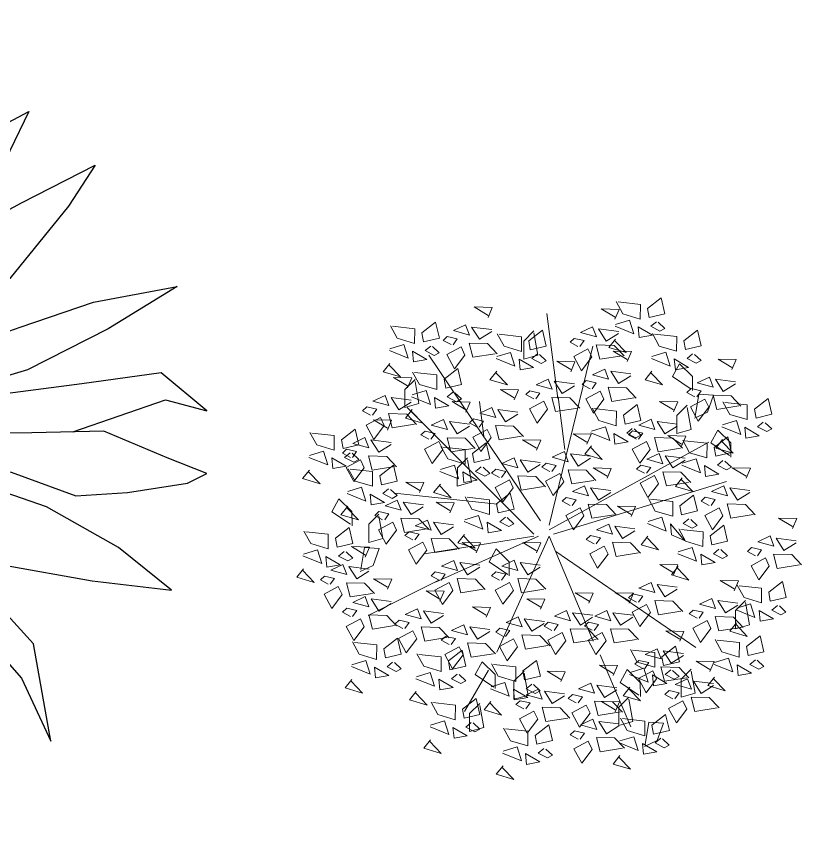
# Model space of a CAD drawing. Header units: millimetres. Extents: x 14520794 to 14796193, y 1415067 to 1454683.
# Drawn here: x 14794577 to 14795157, y 1447751 to 1448351 of the extents above; entities that cross this region are included whole.
import ezdxf

# ---------------------------------------------------------------- set-up
doc = ezdxf.new("R2010")
doc.units = ezdxf.units.MM
doc.header["$LTSCALE"] = 0.01
doc.header["$MEASUREMENT"] = 0
doc.linetypes.add('0', pattern=[0])
doc.layers.get('0').update_dxf_attribs({"color": 6, "lineweight": 0})
for name, color, linetype in [('6', 6, 'Continuous'), ('E.COLHATCH', 9, 'Continuous'), ('ESC', 2, 'Continuous'), ('IFF-PLANTS', 86, 'Continuous')]:
    doc.layers.add(name, color=color, linetype=linetype)
doc.layers.add('DIM', color=6, linetype='Continuous', lineweight=13)
doc.layers.add('TREE', color=3, linetype='Continuous', lineweight=15)

# ---------------------------------------------------------------- blocks, each defined once
blk = doc.blocks.new('flower shrub 3')
at = {"layer": 'TREE', "color": 108, "true_color": 0x003d0f}
for p, q in [((-123.45, 236), (-108.99, 242.75)), ((-130.41, 216.9), (-123.45, 236)), ((-114.02, 215.74), (-130.41, 216.9)), ((-166.05, 183.2), (-150.24, 187.65)), ((-161.64, 158.33), (-166.05, 183.2)), ((-150.24, 187.65), (-150.32, 167.32)), ((-150.32, 167.32), (-161.65, 156.07)), ((-227.04, 106.49), (-211.23, 110.94)), ((-211.23, 110.94), (-211.31, 90.61)), ((-222.63, 81.62), (-227.04, 106.49)), ((-211.31, 90.61), (-222.64, 79.36)), ((-205.99, -97.49), (-206.15, -81.53)), ((-204.54, -83.11), (-183.64, -97.29)), ((-191.47, -111.73), (-205.99, -97.49)), ((-183.64, -97.29), (-191.47, -111.73)), ((-161.53, -112.36), (-145.72, -107.91)), ((-145.72, -107.91), (-145.8, -128.24)), ((-157.12, -137.23), (-161.53, -112.36)), ((-179.93, -131.75), (-165.46, -125)), ((-166.23, -127.12), (-170.5, -152.01)), ((-186.88, -150.86), (-179.93, -131.75)), ((-145.8, -128.24), (-157.13, -139.49)), ((-170.5, -152.01), (-186.88, -150.86)), ((-163.07, -171.95), (-163.23, -155.98)), ((-161.62, -157.57), (-140.72, -171.75)), ((-148.55, -186.18), (-163.07, -171.95)), ((-140.72, -171.75), (-148.55, -186.18)), ((10.15, -195.84), (25.96, -191.38)), ((25.96, -191.38), (25.88, -211.71)), ((14.56, -220.7), (10.15, -195.84)), ((25.88, -211.71), (14.55, -222.96))]:
    blk.add_line(p, q, dxfattribs=at)
at = {"layer": 'TREE', "color": 92, "true_color": 0x00cc00}
for p, q in [((-109.76, 240.63), (-114.02, 215.74)), ((-96.02, 214.78), (-80.21, 219.24)), ((-80.21, 219.24), (-80.29, 198.91)), ((71.14, 221.55), (86.95, 226.01)), ((75.55, 196.68), (71.14, 221.55)), ((86.95, 226.01), (86.87, 205.67)), ((-91.61, 189.92), (-96.02, 214.78)), ((86.87, 205.67), (75.54, 194.43)), ((-80.29, 198.91), (-91.62, 187.66)), ((-104.33, 170.99), (-104.5, 186.95)), ((-102.88, 185.37), (-81.99, 171.19)), ((21.44, 185.45), (37.25, 189.91)), ((25.85, 160.59), (21.44, 185.45)), ((37.25, 189.91), (37.17, 169.58)), ((58.31, 161.96), (58.15, 177.93)), ((59.76, 176.34), (80.66, 162.16)), ((-89.82, 156.75), (-104.33, 170.99)), ((-81.99, 171.19), (-89.82, 156.75)), ((37.17, 169.58), (25.84, 158.33)), ((72.82, 147.73), (58.31, 161.96)), ((80.66, 162.16), (72.82, 147.73)), ((42.5, 35.62), (42.33, 51.58)), ((43.95, 50), (64.85, 35.82)), ((195.06, 39.71), (209.52, 46.47)), ((188.1, 20.61), (195.06, 39.71)), ((208.75, 44.35), (204.49, 19.45)), ((57.01, 21.38), (42.5, 35.62)), ((64.85, 35.82), (57.01, 21.38)), ((204.49, 19.45), (188.1, 20.61)), ((184.09, 9.47), (199.9, 13.93)), ((188.5, -15.39), (184.09, 9.47)), ((199.9, 13.93), (199.81, -6.4)), ((199.81, -6.4), (188.49, -17.65)), ((218.7, -20.78), (218.53, -4.82)), ((220.15, -6.4), (241.04, -20.58)), ((233.21, -35.02), (218.7, -20.78)), ((241.04, -20.58), (233.21, -35.02)), ((84.69, -53.7), (100.5, -49.25)), ((89.1, -78.57), (84.69, -53.7)), ((100.5, -49.25), (100.42, -69.58)), ((100.42, -69.58), (89.1, -80.83)), ((143.42, -141.69), (159.24, -137.24)), ((147.84, -166.56), (143.42, -141.69)), ((159.24, -137.24), (159.15, -157.57))]:
    blk.add_line(p, q, dxfattribs=at)
at = {"layer": 'TREE', "color": 72}
blk.add_line((159.15, -157.57), (147.83, -168.82), dxfattribs=at)
at = {"layer": 'TREE', "color": 92, "true_color": 0x00cc00}
for points in [[(49.51, 264.41), (57.05, 273.94), (37.55, 279.71), (50.15, 266.57)], [(-81.5, 253.13), (-73.97, 262.66), (-93.47, 268.43), (-80.86, 255.29)], [(-50.38, 246.16), (-38.67, 261.64), (-30.06, 245.61), (-46.11, 237.01), (-50.38, 246.16)], [(3.73, 245.02), (9.98, 250.22), (-0.21, 255.59), (-5.82, 252.55), (1.56, 245.66)], [(24.26, 250.7), (23.13, 262.8), (8.21, 260.16), (24.26, 250.7)], [(49.36, 247.98), (33.81, 243.17), (28.98, 258.72), (50, 250.14)], [(-81.65, 236.7), (-97.21, 231.89), (-102.03, 247.44), (-81.01, 238.86)], [(-84.31, 244.82), (-59.35, 248.66), (-55.26, 232.75), (-75.59, 233.29), (-86.57, 244.88)], [(130.84, 235.08), (138.37, 244.61), (118.87, 250.38), (131.48, 237.24)], [(13.52, 230.35), (-1.79, 218.41), (-5.97, 236.12), (11.75, 240.29), (13.52, 230.35)], [(46.65, 222.9), (21.55, 225.63), (21.7, 242.05), (41.19, 236.28), (48.82, 222.26)], [(-84.36, 211.62), (-109.47, 214.34), (-109.32, 230.77), (-89.83, 225), (-82.2, 210.98)], [(-80.47, 219.88), (-66.68, 228.54), (-58.01, 214.76), (-80.53, 217.63)], [(-37.14, 234.51), (-41.84, 227.87), (-30.61, 225.31), (-25.97, 229.7), (-34.88, 234.45)], [(105.58, 221.37), (104.45, 233.47), (89.53, 230.83), (105.58, 221.37)], [(130.69, 218.65), (115.13, 213.84), (110.31, 229.39), (131.33, 220.81)], [(-59.39, 140.01), (-93.72, 220.83)], [(-55.51, 223.72), (-51.3, 212.33), (-37.56, 218.73), (-55.51, 223.72)], [(-48.12, 205.55), (-36.41, 221.03), (-27.8, 205), (-43.85, 196.4), (-48.12, 205.55)], [(10.61, 212.31), (22.33, 227.8), (30.93, 211.77), (14.88, 203.17), (10.61, 212.31)], [(85.05, 215.69), (91.3, 220.89), (81.11, 226.26), (75.5, 223.22), (82.88, 216.33)], [(-23.32, 210.97), (1.64, 214.81), (5.73, 198.9), (-14.6, 199.45), (-25.58, 211.03)], [(94.84, 201.02), (79.53, 189.08), (75.35, 206.79), (93.07, 210.96), (94.84, 201.02)], [(127.98, 193.57), (102.87, 196.3), (103.02, 212.72), (122.51, 206.95), (130.14, 192.93)], [(-82.06, 204.2), (-57.09, 208.04), (-53, 192.14), (-73.33, 192.68), (-84.31, 204.27)], [(-76.38, 203.98), (-81.2, 192.82), (-60.88, 192.27), (-76.44, 201.72)], [(23.85, 200.67), (19.16, 194.03), (30.38, 191.47), (35.02, 195.86), (26.11, 200.61)], [(63.07, 192.21), (70.6, 201.74), (51.11, 207.51), (63.71, 194.37)], [(65.66, 157.16), (92.63, 203.69)], [(-92.8, 176.42), (-85.27, 185.95), (-104.76, 191.72), (-92.16, 178.58)], [(-34.88, 193.9), (-39.58, 187.26), (-28.35, 184.7), (-23.71, 189.09), (-32.62, 193.84)], [(-19.48, 186.04), (-5.68, 194.7), (2.98, 180.92), (-19.54, 183.79)], [(146.65, 180.93), (154.18, 190.46), (134.69, 196.23), (147.29, 183.09)], [(-78.21, 179.27), (-64.42, 187.93), (-55.75, 174.15), (-78.27, 177.02)], [(-53.25, 183.11), (-49.04, 171.72), (-35.3, 178.12), (-53.25, 183.11)], [(5.48, 189.88), (9.7, 178.48), (23.43, 184.88), (5.48, 189.88)], [(17.28, 172.82), (23.53, 178.03), (13.34, 183.4), (7.73, 180.35), (15.12, 173.46)], [(37.81, 178.51), (36.68, 190.61), (21.76, 187.96), (37.81, 178.51)], [(62.92, 175.78), (47.36, 170.98), (42.54, 186.52), (63.56, 177.95)], [(218.93, 167.39), (226.47, 176.93), (206.97, 182.7), (219.58, 169.56)], [(121.39, 167.23), (120.26, 179.33), (105.34, 176.68), (121.39, 167.23)], [(146.5, 164.5), (130.94, 159.7), (126.12, 175.24), (147.14, 166.67)], [(-92.95, 159.99), (-108.51, 155.18), (-113.33, 170.73), (-92.31, 162.15)], [(-15.39, 170.13), (-20.21, 158.98), (0.12, 158.43), (-15.45, 167.88)], [(27.08, 158.16), (11.76, 146.22), (7.58, 163.93), (25.31, 168.09), (27.08, 158.16)], [(60.21, 150.7), (35.1, 153.43), (35.25, 169.85), (54.74, 164.09), (62.37, 150.06)], [(100.86, 161.54), (107.11, 166.75), (96.92, 172.11), (91.31, 169.07), (98.7, 162.18)], [(193.68, 153.69), (192.55, 165.79), (177.63, 163.15), (193.68, 153.69)], [(-109.42, 155.55), (-114.12, 148.9), (-102.89, 146.34), (-98.26, 150.73), (-107.17, 155.49)], [(-74.12, 163.36), (-78.94, 152.21), (-58.62, 151.66), (-74.18, 161.11)], [(110.66, 146.88), (95.35, 134.94), (91.16, 152.64), (108.89, 156.81), (110.66, 146.88)], [(94.19, 140.12), (105.91, 155.6), (114.51, 139.57), (98.46, 130.97), (94.19, 140.12)], [(143.79, 139.42), (118.68, 142.15), (118.83, 158.57), (138.33, 152.8), (145.96, 138.78)], [(173.15, 148), (179.4, 153.21), (169.21, 158.58), (163.6, 155.53), (170.98, 148.64)], [(218.79, 150.97), (203.23, 146.16), (198.41, 161.7), (219.43, 153.13)], [(-95.66, 134.91), (-120.77, 137.64), (-120.62, 154.06), (-101.12, 148.29), (-93.49, 134.27)], [(33.2, 131.09), (44.92, 146.57), (53.52, 130.54), (37.47, 121.95), (33.2, 131.09)], [(-66.19, 124.32), (-54.48, 139.81), (-45.87, 123.78), (-61.92, 115.18), (-66.19, 124.32)], [(-21.02, 124.32), (-9.3, 139.81), (-0.69, 123.78), (-16.74, 115.18), (-21.02, 124.32)], [(-2.54, 7.13), (56.31, 136.92)], [(60.26, 138.78), (85.22, 142.62), (89.31, 126.71), (68.99, 127.26), (58, 138.84)], [(146.15, 122.07), (157.86, 137.55), (166.47, 121.52), (150.42, 112.92), (146.15, 122.07)], [(182.94, 133.34), (167.63, 121.4), (163.45, 139.11), (181.17, 143.27), (182.94, 133.34)], [(216.08, 125.89), (190.97, 128.61), (191.12, 145.04), (210.61, 139.27), (218.24, 125.25)], [(-0.73, 129.75), (24.23, 133.59), (28.32, 117.68), (7.99, 118.23), (-2.99, 129.81)], [(107.43, 128.47), (102.74, 121.83), (113.97, 119.27), (118.6, 123.66), (109.69, 128.41)], [(-100.13, 122.98), (-75.17, 126.82), (-71.08, 110.91), (-91.4, 111.46), (-102.39, 123.04)], [(-54.95, 122.98), (-29.99, 126.82), (-25.9, 110.91), (-46.22, 111.46), (-57.21, 123.04)], [(-2.54, 7.13), (-51.58, 124.68)], [(46.44, 119.45), (41.74, 112.81), (52.97, 110.25), (57.61, 114.63), (48.7, 119.39)], [(64.1, 113.85), (77.9, 122.5), (86.56, 108.73), (64.04, 111.59)], [(112.21, 120.73), (137.17, 124.57), (141.26, 108.66), (120.94, 109.21), (109.96, 120.79)], [(204.88, 108.53), (216.6, 124.01), (225.2, 107.98), (209.15, 99.39), (204.88, 108.53)], [(-52.95, 112.68), (-57.65, 106.04), (-46.42, 103.48), (-41.78, 107.87), (-50.69, 112.62)], [(-7.77, 112.68), (-12.47, 106.04), (-1.24, 103.48), (3.4, 107.87), (-5.51, 112.62)], [(3.11, 104.82), (16.91, 113.48), (25.57, 99.7), (3.05, 102.57)], [(89.07, 117.69), (93.28, 106.29), (107.01, 112.69), (89.07, 117.69)], [(159.39, 110.43), (154.69, 103.78), (165.92, 101.22), (170.56, 105.61), (161.65, 110.36)], [(170.95, 107.19), (195.91, 111.03), (200, 95.12), (179.67, 95.67), (168.69, 107.25)], [(-115.89, 92.74), (-104.17, 108.22), (-95.57, 92.19), (-111.62, 83.59), (-115.89, 92.74)], [(-96.28, 98.05), (-82.49, 106.71), (-73.82, 92.93), (-96.34, 95.8)], [(-71.32, 101.89), (-67.11, 90.49), (-53.38, 96.89), (-71.32, 101.89)], [(-51.1, 98.05), (-37.31, 106.71), (-28.64, 92.93), (-51.16, 95.8)], [(-26.14, 101.89), (-21.93, 90.49), (-8.2, 96.89), (-26.14, 101.89)], [(28.07, 108.66), (32.29, 97.26), (46.02, 103.66), (28.07, 108.66)], [(116.06, 95.8), (129.85, 104.45), (138.52, 90.68), (116, 93.54)], [(68.19, 97.94), (63.37, 86.78), (83.7, 86.23), (68.13, 95.68)], [(122.05, 56.75), (200.52, 95.93)], [(141.02, 99.64), (145.23, 88.24), (158.96, 94.64), (141.02, 99.64)], [(218.12, 96.89), (213.42, 90.24), (224.65, 87.68), (229.29, 92.07), (220.38, 96.83)], [(-92.19, 82.14), (-97.01, 70.99), (-76.69, 70.44), (-92.25, 79.89)], [(-47.01, 82.14), (-51.83, 70.99), (-31.51, 70.44), (-47.07, 79.89)], [(7.2, 88.91), (2.38, 77.76), (22.71, 77.21), (7.14, 86.66)], [(37.72, 67.92), (49.43, 83.4), (58.04, 67.37), (41.99, 58.78), (37.72, 67.92)], [(105.49, 67.92), (117.2, 83.4), (125.81, 67.37), (109.76, 58.78), (105.49, 67.92)], [(174.79, 82.26), (188.58, 90.91), (197.25, 77.14), (174.73, 80)], [(199.75, 86.1), (203.97, 74.7), (217.7, 81.1), (199.75, 86.1)], [(229.73, 72.43), (241.44, 87.91), (250.05, 71.88), (234, 63.29), (229.73, 72.43)], [(-102.65, 81.1), (-107.35, 74.45), (-96.12, 71.89), (-91.48, 76.28), (-100.39, 81.03)], [(120.15, 79.89), (115.33, 68.73), (135.65, 68.18), (120.09, 77.63)], [(195.79, 71.09), (220.76, 74.93), (224.85, 59.02), (204.52, 59.57), (193.54, 71.15)], [(-121.02, 70.31), (-116.8, 58.91), (-103.07, 65.31), (-121.02, 70.31)], [(3.78, 66.58), (28.75, 70.42), (32.84, 54.51), (12.51, 55.06), (1.53, 66.64)], [(71.55, 66.58), (96.51, 70.42), (100.6, 54.51), (80.28, 55.06), (69.29, 66.64)], [(178.88, 66.35), (174.06, 55.2), (194.39, 54.65), (178.82, 64.09)], [(9.72, 7.13), (124.97, 58.56)], [(50.96, 56.28), (46.26, 49.63), (57.49, 47.07), (62.13, 51.46), (53.22, 56.22)], [(118.73, 56.28), (114.03, 49.63), (125.26, 47.07), (129.9, 51.46), (120.99, 56.22)], [(199.64, 46.16), (213.43, 54.82), (222.1, 41.04), (199.58, 43.91)], [(242.97, 60.79), (238.27, 54.15), (249.5, 51.59), (254.14, 55.97), (245.23, 60.73)], [(273.15, 43.3), (280.68, 52.84), (261.19, 58.61), (273.79, 45.47)], [(7.63, 41.65), (21.42, 50.3), (30.09, 36.53), (7.57, 39.39)], [(75.4, 41.65), (89.19, 50.3), (97.86, 36.53), (75.34, 39.39)], [(224.6, 50), (228.81, 38.6), (242.55, 45), (224.6, 50)], [(-68.45, 27.31), (-56.74, 42.79), (-48.13, 26.76), (-64.18, 18.17), (-68.45, 27.31)], [(32.59, 45.49), (36.8, 34.09), (50.54, 40.49), (32.59, 45.49)], [(100.36, 45.49), (104.57, 34.09), (118.3, 40.49), (100.36, 45.49)], [(134.85, 22.8), (146.57, 38.28), (155.17, 22.25), (139.12, 13.65), (134.85, 22.8)], [(247.89, 29.6), (246.76, 41.7), (231.84, 39.06), (247.89, 29.6)], [(273, 26.88), (257.44, 22.07), (252.62, 37.61), (273.64, 29.04)], [(-102.39, 25.97), (-77.43, 29.81), (-73.34, 13.9), (-93.66, 14.45), (-104.64, 26.03)], [(203.73, 30.25), (198.91, 19.1), (219.23, 18.55), (203.67, 28)], [(227.36, 23.91), (233.62, 29.12), (223.43, 34.49), (217.81, 31.44), (225.2, 24.55)], [(11.72, 25.74), (6.9, 14.58), (27.22, 14.04), (11.66, 23.48)], [(14.63, 7.13), (137.23, 26.72)], [(79.49, 25.74), (74.67, 14.58), (94.99, 14.04), (79.43, 23.48)], [(92.43, 4.95), (99.97, 14.48), (80.47, 20.25), (93.07, 7.11)], [(100.92, 21.46), (125.88, 25.3), (129.97, 9.39), (109.65, 9.94), (98.66, 21.52)], [(237.16, 9.25), (221.85, -2.69), (217.66, 15.02), (235.39, 19.19), (237.16, 9.25)], [(270.29, 1.8), (245.18, 4.52), (245.33, 20.95), (264.83, 15.18), (272.46, 1.16)], [(-98.54, 1.04), (-84.75, 9.69), (-76.08, -4.08), (-98.6, -1.22)], [(-55.21, 15.67), (-59.91, 9.02), (-48.68, 6.46), (-44.04, 10.85), (-52.95, 15.61)], [(148.1, 11.15), (143.4, 4.51), (154.63, 1.95), (159.26, 6.34), (150.35, 11.09)], [(168.74, 0.24), (180.45, 15.72), (189.06, -0.31), (173.01, -8.91), (168.74, 0.24)], [(-73.58, 4.88), (-69.37, -6.52), (-55.64, -0.12), (-73.58, 4.88)], [(14.63, 4.68), (156.84, -137.36)], [(67.18, -8.75), (66.05, 3.35), (51.13, 0.7), (67.18, -8.75)], [(104.77, -3.47), (118.56, 5.18), (127.22, -8.59), (104.7, -5.73)], [(129.73, 0.37), (133.94, -11.03), (147.67, -4.63), (129.73, 0.37)], [(134.8, -1.11), (159.76, 2.73), (163.85, -13.17), (143.53, -12.63), (132.54, -1.04)], [(-41.35, -15.56), (-29.63, -0.08), (-21.02, -16.11), (-37.07, -24.7), (-41.35, -15.56)], [(46.65, -14.44), (52.9, -9.23), (42.71, -3.87), (37.1, -6.91), (44.48, -13.8)], [(92.28, -11.48), (76.73, -16.28), (71.9, -0.74), (92.92, -9.31)], [(-94.45, -14.87), (-99.27, -26.03), (-78.95, -26.58), (-94.51, -17.13)], [(-75.28, -16.9), (-50.32, -13.06), (-46.23, -28.97), (-66.55, -28.42), (-77.54, -16.84)], [(89.57, -36.56), (64.47, -33.83), (64.62, -17.41), (84.11, -23.18), (91.74, -37.2)], [(138.65, -26.04), (152.44, -17.38), (161.11, -31.16), (138.59, -28.29)], [(181.98, -11.41), (177.28, -18.05), (188.51, -20.61), (193.15, -16.22), (184.24, -11.47)], [(223.45, -26.64), (230.99, -17.1), (211.49, -11.33), (224.09, -24.47)], [(-28.1, -27.2), (-32.8, -33.84), (-21.57, -36.4), (-16.93, -32.02), (-25.84, -27.26)], [(56.44, -29.1), (41.13, -41.04), (36.95, -23.34), (54.67, -19.17), (56.44, -29.1)], [(108.86, -19.38), (104.03, -30.54), (124.36, -31.09), (108.79, -21.64)], [(163.61, -22.2), (167.82, -33.59), (181.55, -27.19), (163.61, -22.2)], [(-71.43, -41.83), (-57.64, -33.17), (-48.97, -46.95), (-71.49, -44.08)], [(37.72, -47.14), (49.43, -31.66), (58.04, -47.69), (41.99, -56.29), (37.72, -47.14)], [(55.85, -28.96), (171.09, -41.21)], [(119.54, -51.46), (127.07, -41.92), (107.58, -36.15), (120.18, -49.29)], [(177.67, -46.03), (183.92, -40.82), (173.73, -35.45), (168.12, -38.5), (175.5, -45.39)], [(198.2, -40.34), (197.06, -28.24), (182.15, -30.88), (198.2, -40.34)], [(223.3, -43.06), (207.75, -47.87), (202.92, -32.33), (223.94, -40.9)], [(-46.47, -37.99), (-42.26, -49.39), (-28.53, -42.99), (-46.47, -37.99)], [(-18.76, -53.91), (-7.04, -38.43), (1.57, -54.46), (-14.48, -63.06), (-18.76, -53.91)], [(3.78, -48.48), (28.75, -44.64), (32.84, -60.55), (12.51, -60.01), (1.53, -48.42)], [(142.74, -41.95), (137.92, -53.1), (158.24, -53.65), (142.68, -44.2)], [(-52.69, -55.25), (-27.73, -51.41), (-23.64, -67.32), (-43.96, -66.77), (-54.95, -55.19)], [(94.28, -65.16), (93.15, -53.06), (78.24, -55.7), (94.28, -65.16)], [(187.46, -60.69), (172.15, -72.63), (167.97, -54.92), (185.69, -50.76), (187.46, -60.69)], [(220.59, -68.14), (195.49, -65.42), (195.64, -48.99), (215.13, -54.76), (222.76, -68.78)], [(204.88, -69.71), (216.6, -54.22), (225.2, -70.25), (209.15, -78.85), (204.88, -69.71)], [(266.37, -67.25), (273.91, -57.71), (254.41, -51.94), (267.01, -65.08)], [(-111.68, -63.3), (-116.38, -69.94), (-105.15, -72.5), (-100.51, -68.11), (-109.42, -63.36)], [(-67.34, -57.74), (-72.16, -68.89), (-51.84, -69.44), (-67.4, -59.99)], [(50.96, -58.79), (46.26, -65.43), (57.49, -67.99), (62.13, -63.6), (53.22, -58.85)], [(73.75, -70.85), (80.01, -65.64), (69.82, -60.27), (64.2, -63.31), (71.59, -70.2)], [(119.39, -67.88), (103.83, -72.69), (99.01, -57.14), (120.03, -65.72)], [(-48.84, -80.18), (-35.05, -71.53), (-26.38, -85.3), (-48.9, -82.44)], [(-5.51, -65.55), (-10.21, -72.2), (1.02, -74.76), (5.66, -70.37), (-3.25, -65.62)], [(7.63, -73.42), (21.42, -64.76), (30.09, -78.54), (7.57, -75.67)], [(32.59, -69.58), (36.8, -80.97), (50.54, -74.57), (32.59, -69.58)], [(170.95, -71.05), (195.91, -67.21), (200, -83.12), (179.67, -82.57), (168.69, -70.99)], [(241.12, -80.95), (239.98, -68.85), (225.07, -71.49), (241.12, -80.95)], [(266.22, -83.67), (250.67, -88.48), (245.84, -72.94), (266.86, -81.51)], [(-115.89, -90.01), (-104.17, -74.53), (-95.57, -90.56), (-111.62, -99.15), (-115.89, -90.01)], [(-49.88, -94.32), (-42.35, -84.79), (-61.84, -79.02), (-49.24, -92.16)], [(-23.88, -76.34), (-19.67, -87.74), (-5.94, -81.34), (-23.88, -76.34)], [(83.55, -85.51), (68.24, -97.45), (64.06, -79.74), (81.78, -75.57), (83.55, -85.51)], [(116.68, -92.96), (91.57, -90.24), (91.72, -73.81), (111.22, -79.58), (118.85, -93.6)], [(116.78, -90.01), (128.5, -74.53), (137.1, -90.56), (121.05, -99.15), (116.78, -90.01)], [(220.59, -86.64), (226.84, -81.43), (216.65, -76.06), (211.04, -79.11), (218.42, -86)], [(218.12, -81.35), (213.42, -87.99), (224.65, -90.55), (229.29, -86.16), (220.38, -81.41)], [(-12.8, -148.96), (-20.16, -90.19)], [(11.72, -89.32), (6.9, -100.48), (27.22, -101.03), (11.66, -91.58)], [(62.57, -103.55), (74.28, -88.07), (82.89, -104.1), (66.84, -112.69), (62.57, -103.55)], [(82.85, -91.35), (107.81, -87.51), (111.9, -103.42), (91.58, -102.87), (80.59, -91.29)], [(174.79, -95.98), (188.58, -87.32), (197.25, -101.1), (174.73, -98.23)], [(263.51, -108.75), (238.41, -106.03), (238.56, -89.6), (258.05, -95.37), (265.68, -109.39)], [(-75.14, -108.02), (-76.27, -95.92), (-91.18, -98.57), (-75.14, -108.02)], [(-50.03, -110.75), (-65.59, -115.56), (-70.41, -100.01), (-49.39, -108.58)], [(-44.75, -96.09), (-49.57, -107.25), (-29.25, -107.8), (-44.81, -98.35)], [(199.75, -92.14), (203.97, -103.54), (217.7, -97.14), (199.75, -92.14)], [(230.38, -101.3), (215.07, -113.24), (210.89, -95.53), (228.61, -91.37), (230.38, -101.3)], [(-102.65, -101.65), (-107.35, -108.3), (-96.12, -110.86), (-91.48, -106.47), (-100.39, -101.71)], [(-95.67, -113.71), (-89.41, -108.5), (-99.6, -103.14), (-105.22, -106.18), (-97.83, -113.07)], [(28.63, -104.89), (53.59, -101.05), (57.68, -116.96), (37.36, -116.41), (26.37, -104.83)], [(70.56, -104.88), (75.47, -144.06)], [(86.69, -116.28), (100.49, -107.63), (109.15, -121.4), (86.63, -118.54)], [(130.02, -101.65), (125.33, -108.3), (136.56, -110.86), (141.19, -106.47), (132.28, -101.71)], [(182.29, -117.08), (194.01, -101.6), (202.61, -117.63), (186.56, -126.23), (182.29, -117.08)], [(-121.02, -112.44), (-116.8, -123.84), (-103.07, -117.44), (-121.02, -112.44)], [(-85.87, -128.38), (-101.18, -140.31), (-105.37, -122.61), (-87.64, -118.44), (-85.87, -128.38)], [(-52.74, -135.83), (-77.85, -133.1), (-77.7, -116.68), (-58.2, -122.45), (-50.57, -136.47)], [(75.81, -115.19), (71.11, -121.83), (82.34, -124.39), (86.98, -120.01), (78.07, -115.25)], [(111.65, -112.44), (115.87, -123.84), (129.6, -117.44), (111.65, -112.44)], [(148.36, -118.43), (173.32, -114.59), (177.41, -130.49), (157.08, -129.95), (146.1, -118.36)], [(178.88, -111.89), (174.06, -123.04), (194.39, -123.59), (178.82, -114.14)], [(-0.69, -135.13), (11.03, -119.65), (19.64, -135.68), (3.59, -144.28), (-0.69, -135.13)], [(32.48, -129.82), (46.27, -121.16), (54.94, -134.94), (32.42, -132.07)], [(57.44, -125.98), (61.65, -137.38), (75.38, -130.98), (57.44, -125.98)], [(151.17, -134.93), (158.7, -125.4), (139.2, -119.63), (151.81, -132.77)], [(-63.94, -146.41), (-52.22, -130.93), (-43.61, -146.96), (-59.66, -155.56), (-63.94, -146.41)], [(-34.62, -136.47), (-9.66, -132.63), (-5.57, -148.54), (-25.89, -148), (-36.88, -136.41)], [(90.78, -132.19), (85.96, -143.35), (106.29, -143.9), (90.72, -134.45)], [(125.91, -148.63), (124.78, -136.54), (109.86, -139.18), (125.91, -148.63)], [(152.2, -143.36), (166, -134.7), (174.66, -148.48), (152.14, -145.61)], [(195.53, -128.73), (190.83, -135.37), (202.06, -137.93), (206.7, -133.54), (197.79, -128.79)], [(-97.87, -147.76), (-72.91, -143.92), (-68.82, -159.82), (-89.14, -159.28), (-100.13, -147.69)], [(36.57, -145.73), (31.75, -156.88), (52.07, -157.43), (36.51, -147.98)], [(105.38, -154.32), (111.63, -149.12), (101.44, -143.75), (95.83, -146.79), (103.21, -153.68)], [(151.02, -151.36), (135.46, -156.17), (130.64, -140.62), (151.66, -149.2)], [(177.16, -139.52), (181.38, -150.91), (195.11, -144.51), (177.16, -139.52)]]:
    blk.add_lwpolyline(points, dxfattribs=at)
at = {"layer": 'TREE', "color": 108, "true_color": 0x003d0f}
for points in [[(-106.76, 239.42), (-107.89, 251.52), (-122.81, 248.88), (-106.76, 239.42)], [(-127.29, 233.74), (-121.04, 238.94), (-131.23, 244.31), (-136.84, 241.27), (-129.46, 234.38)], [(-117.5, 219.07), (-132.81, 207.13), (-136.99, 224.84), (-119.27, 229.01), (-117.5, 219.07)], [(-156.55, 201.03), (-144.84, 216.52), (-136.23, 200.48), (-152.28, 191.89), (-156.55, 201.03)], [(-190.49, 199.69), (-165.52, 203.53), (-161.43, 187.62), (-181.76, 188.17), (-192.74, 199.75)], [(-186.64, 174.76), (-172.85, 183.42), (-164.18, 169.64), (-186.7, 172.51)], [(-143.31, 189.39), (-148.01, 182.75), (-136.78, 180.19), (-132.14, 184.58), (-141.05, 189.33)], [(-122.67, 167.19), (-110.95, 182.67), (-102.35, 166.64), (-118.4, 158.05), (-122.67, 167.19)], [(-187.68, 165.14), (-180.14, 174.67), (-199.64, 180.44), (-187.04, 167.3)], [(-161.68, 178.6), (-157.47, 167.2), (-143.73, 173.6), (-161.68, 178.6)], [(-118.06, 162.71), (-119.19, 174.81), (-134.1, 172.17), (-118.06, 162.71)], [(-156.6, 165.85), (-131.64, 169.69), (-127.55, 153.78), (-147.87, 154.33), (-158.86, 165.91)], [(-138.59, 157.03), (-132.33, 162.23), (-142.52, 167.6), (-148.14, 164.56), (-140.75, 157.67)], [(-233.46, 145.75), (-227.21, 150.95), (-237.4, 156.32), (-243.01, 153.28), (-235.63, 146.39)], [(-212.93, 151.43), (-214.06, 163.53), (-228.98, 160.89), (-212.93, 151.43)], [(-187.82, 148.71), (-203.38, 143.9), (-208.21, 159.45), (-187.18, 150.87)], [(-182.55, 158.85), (-187.37, 147.7), (-167.05, 147.15), (-182.61, 156.6)], [(-152.75, 140.92), (-138.96, 149.57), (-130.29, 135.8), (-152.82, 138.66)], [(-128.79, 142.36), (-144.1, 130.42), (-148.29, 148.13), (-130.56, 152.3), (-128.79, 142.36)], [(-223.67, 131.08), (-238.98, 119.14), (-243.16, 136.85), (-225.44, 141.02), (-223.67, 131.08)], [(-190.53, 123.63), (-215.64, 126.35), (-215.49, 142.78), (-196, 137.01), (-188.37, 122.99)], [(-127.79, 144.76), (-123.58, 133.36), (-109.85, 139.76), (-127.79, 144.76)], [(-9.89, 24.27), (-166.82, 132.02)], [(-212.52, 104.22), (-204.99, 113.75), (-224.49, 119.52), (-211.88, 106.38)], [(-183.66, 110.79), (-171.94, 126.27), (-163.34, 110.24), (-179.39, 101.64), (-183.66, 110.79)], [(-148.66, 125.01), (-153.48, 113.86), (-133.16, 113.31), (-148.73, 122.75)], [(-217.59, 109.45), (-192.63, 113.29), (-188.54, 97.38), (-208.86, 97.93), (-219.85, 109.51)], [(-237.78, 90.52), (-238.91, 102.62), (-253.83, 99.97), (-237.78, 90.52)], [(-258.31, 84.83), (-252.06, 90.04), (-262.25, 95.41), (-267.86, 92.36), (-260.48, 85.47)], [(-212.67, 87.79), (-228.23, 82.99), (-233.05, 98.53), (-212.03, 89.96)], [(-213.75, 84.52), (-199.95, 93.17), (-191.29, 79.4), (-213.81, 82.26)], [(-170.42, 99.14), (-175.11, 92.5), (-163.88, 89.94), (-159.25, 94.33), (-168.16, 99.08)], [(-149.82, 91.4), (-124.86, 95.24), (-120.77, 79.33), (-141.1, 79.88), (-152.08, 91.46)], [(-188.78, 88.36), (-184.57, 76.96), (-170.84, 83.36), (-188.78, 88.36)], [(-248.51, 70.17), (-263.83, 58.23), (-268.01, 75.94), (-250.29, 80.1), (-248.51, 70.17)], [(-215.38, 62.71), (-240.49, 65.44), (-240.34, 81.86), (-220.85, 76.1), (-213.22, 62.07)], [(-145.98, 66.47), (-132.19, 75.12), (-123.52, 61.35), (-146.04, 64.21)], [(-209.66, 68.61), (-214.48, 57.45), (-194.15, 56.9), (-209.72, 66.35)], [(-249.17, 40.85), (-237.45, 56.33), (-228.85, 40.3), (-244.9, 31.7), (-249.17, 40.85)], [(-147.01, 41.05), (-139.48, 50.58), (-158.98, 56.35), (-146.37, 43.21)], [(-141.89, 50.56), (-146.71, 39.4), (-126.38, 38.85), (-141.95, 48.3)], [(-283.1, 39.51), (-258.14, 43.35), (-254.05, 27.44), (-274.37, 27.98), (-285.36, 39.57)], [(-172.27, 27.35), (-173.4, 39.44), (-188.32, 36.8), (-172.27, 27.35)], [(-235.92, 29.2), (-240.62, 22.56), (-229.39, 20), (-224.76, 24.39), (-233.67, 29.14)], [(-192.8, 21.66), (-186.55, 26.86), (-196.74, 32.23), (-202.35, 29.19), (-194.97, 22.3)], [(-147.16, 24.62), (-162.72, 19.81), (-167.54, 35.36), (-146.52, 26.78)], [(-279.26, 14.57), (-265.46, 23.23), (-256.8, 9.45), (-279.32, 12.32)], [(-254.29, 18.41), (-250.08, 7.02), (-236.35, 13.42), (-254.29, 18.41)], [(-149.87, -0.46), (-174.98, 2.27), (-174.83, 18.69), (-155.34, 12.92), (-147.71, -1.1)], [(-113.13, 7.2), (-105.6, 16.74), (-125.09, 22.51), (-112.49, 9.37)], [(-183.01, 6.99), (-198.32, -4.95), (-202.5, 12.76), (-184.78, 16.93), (-183.01, 6.99)], [(-138.39, -6.5), (-139.52, 5.6), (-154.26, 11.88), (-138.39, -6.5)], [(-7.44, 4.68), (-201.15, -54.09)], [(-113.28, -9.22), (-128.84, -14.03), (-133.66, 1.52), (-112.64, -7.06)], [(-275.17, -1.33), (-279.99, -12.49), (-259.66, -13.04), (-275.23, -3.59)], [(-197.21, -15.56), (-185.5, -0.08), (-176.89, -16.11), (-192.94, -24.7), (-197.21, -15.56)], [(-2.54, -0.22), (-181.53, -98.18)], [(-158.92, -12.19), (-152.66, -6.98), (-162.85, -1.61), (-168.47, -4.65), (-161.08, -11.54)], [(-2.54, -5.12), (-51.58, -205.93)], [(-231.15, -16.9), (-206.18, -13.06), (-202.09, -28.97), (-222.42, -28.42), (-233.4, -16.84)], [(-149.12, -26.85), (-164.43, -38.79), (-168.62, -21.08), (-150.89, -16.91), (-149.12, -26.85)], [(-115.99, -34.3), (-141.1, -31.58), (-140.95, -15.15), (-121.45, -20.92), (-113.82, -34.94)], [(7.27, -10.01), (132.32, -196.13)], [(-183.97, -27.2), (-188.67, -33.84), (-177.44, -36.4), (-172.8, -32.02), (-181.71, -27.26)], [(-227.3, -41.83), (-213.51, -33.17), (-204.84, -46.95), (-227.36, -44.08)], [(-124.93, -51.66), (-113.21, -36.17), (-104.6, -52.2), (-120.65, -60.8), (-124.93, -51.66)], [(-202.34, -37.99), (-198.13, -49.39), (-184.4, -42.99), (-202.34, -37.99)], [(-151.53, -58.22), (-144, -48.69), (-163.49, -42.92), (-150.89, -56.06)], [(-158.86, -53), (-133.9, -49.16), (-129.81, -65.07), (-150.13, -64.52), (-161.12, -52.94)], [(-223.21, -57.74), (-228.03, -68.89), (-207.71, -69.44), (-223.27, -59.99)], [(-176.79, -71.93), (-177.92, -59.83), (-192.84, -62.47), (-176.79, -71.93)], [(-197.32, -77.61), (-191.07, -72.41), (-201.26, -67.04), (-206.87, -70.08), (-199.48, -76.97)], [(-151.68, -74.65), (-167.24, -79.46), (-172.06, -63.91), (-151.04, -72.49)], [(-155.01, -77.93), (-141.22, -69.27), (-132.55, -83.05), (-155.07, -80.18)], [(-154.39, -99.73), (-179.5, -97), (-179.35, -80.58), (-159.85, -86.35), (-152.23, -100.37)], [(-130.05, -74.09), (-125.84, -85.49), (-112.11, -79.09), (-130.05, -74.09)], [(-196.71, -101.09), (-189.18, -91.56), (-208.67, -85.79), (-196.07, -98.93)], [(-187.52, -92.28), (-202.84, -104.22), (-207.02, -86.51), (-189.29, -82.34), (-187.52, -92.28)], [(-149.82, -91.35), (-124.86, -87.51), (-120.77, -103.42), (-141.1, -102.87), (-152.08, -91.29)], [(-150.92, -93.84), (-155.74, -104.99), (-135.42, -105.54), (-150.98, -96.09)], [(-221.97, -114.79), (-223.1, -102.69), (-238.02, -105.34), (-221.97, -114.79)], [(-196.86, -117.52), (-212.42, -122.32), (-217.24, -106.78), (-196.22, -115.35)], [(-145.98, -116.28), (-132.19, -107.63), (-123.52, -121.4), (-146.04, -118.54)], [(-242.5, -120.48), (-236.24, -115.27), (-246.44, -109.9), (-252.05, -112.95), (-244.66, -119.84)], [(-232.7, -135.14), (-248.01, -147.08), (-252.2, -129.38), (-234.47, -125.21), (-232.7, -135.14)], [(-199.57, -142.6), (-224.68, -139.87), (-224.53, -123.45), (-205.03, -129.21), (-197.4, -143.24)], [(-181.4, -137.39), (-169.68, -121.91), (-161.08, -137.94), (-177.13, -146.53), (-181.4, -137.39)], [(-215.33, -138.73), (-190.37, -134.89), (-186.28, -150.8), (-206.61, -150.25), (-217.59, -138.67)], [(-141.89, -132.19), (-146.71, -143.35), (-126.38, -143.9), (-141.95, -134.45)], [(-211.49, -163.66), (-197.69, -155.01), (-189.03, -168.78), (-211.55, -165.92)], [(-168.16, -149.03), (-172.86, -155.68), (-161.63, -158.24), (-156.99, -153.85), (-165.9, -149.09)], [(-12.34, -147.15), (-0.08, -242.66)], [(-186.53, -159.82), (-182.31, -171.22), (-168.58, -164.82), (-186.53, -159.82)], [(-117.65, -177.8), (-110.11, -168.26), (-129.61, -162.5), (-117.01, -175.64)], [(-94.02, -172.69), (-80.23, -164.03), (-71.56, -177.81), (-94.08, -174.94)], [(56.29, -177.8), (63.82, -168.26), (44.33, -162.5), (56.93, -175.64)], [(115.18, -168.99), (99.86, -180.93), (95.68, -163.22), (113.4, -159.05), (115.18, -168.99)], [(148.31, -176.44), (123.2, -173.71), (123.35, -157.29), (142.84, -163.06), (150.47, -177.08)], [(-69.06, -168.85), (-64.85, -180.24), (-51.12, -173.84), (-69.06, -168.85)], [(176.01, -186.82), (183.55, -177.29), (164.05, -171.52), (176.66, -184.66)], [(-207.4, -179.57), (-212.22, -190.73), (-191.89, -191.27), (-207.46, -181.83)], [(-142.9, -191.5), (-144.04, -179.4), (-158.95, -182.05), (-142.9, -191.5)], [(-50.38, -193.79), (-38.67, -178.31), (-30.06, -194.34), (-46.11, -202.94), (-50.38, -193.79)], [(-26.68, -177.31), (-31.5, -188.47), (-11.18, -189.02), (-26.74, -179.57)], [(31.03, -191.5), (29.9, -179.4), (14.99, -182.05), (31.03, -191.5)], [(91.93, -196.05), (103.65, -180.57), (112.25, -196.6), (96.2, -205.19), (91.93, -196.05)], [(-163.43, -197.19), (-157.18, -191.98), (-167.37, -186.61), (-172.98, -189.66), (-165.6, -196.55)], [(-117.8, -194.23), (-133.35, -199.03), (-138.18, -183.49), (-117.16, -192.06)], [(-84.31, -195.13), (-59.35, -191.29), (-55.26, -207.2), (-75.59, -206.66), (-86.57, -195.07)], [(10.5, -197.19), (16.76, -191.98), (6.57, -186.61), (0.95, -189.66), (8.34, -196.55)], [(56.14, -194.23), (40.58, -199.03), (35.76, -183.49), (56.78, -192.06)], [(150.76, -200.53), (149.63, -188.43), (134.71, -191.07), (150.76, -200.53)], [(-120.51, -219.31), (-145.61, -216.58), (-145.47, -200.15), (-125.97, -205.92), (-118.34, -219.95)], [(-76.99, -213.9), (-69.45, -204.36), (-88.95, -198.59), (-76.35, -211.73)], [(53.43, -219.31), (28.32, -216.58), (28.47, -200.15), (47.97, -205.92), (55.6, -219.95)], [(58, -197.39), (82.96, -193.55), (87.05, -209.46), (66.73, -208.91), (55.74, -197.33)], [(130.23, -206.21), (136.48, -201.01), (126.29, -195.64), (120.68, -198.68), (128.06, -205.57)], [(175.87, -203.25), (160.31, -208.06), (155.49, -192.51), (176.51, -201.09)], [(-153.64, -211.85), (-168.95, -223.79), (-173.13, -206.08), (-155.41, -201.92), (-153.64, -211.85)], [(-37.14, -205.44), (-41.84, -212.08), (-30.61, -214.64), (-25.97, -210.25), (-34.88, -205.5)], [(20.3, -211.85), (4.99, -223.79), (0.8, -206.08), (18.53, -201.92), (20.3, -211.85)], [(105.18, -207.69), (100.48, -214.34), (111.71, -216.9), (116.34, -212.51), (107.43, -207.75)], [(173.16, -228.33), (148.05, -225.61), (148.2, -209.18), (167.69, -214.95), (175.32, -228.97)], [(-80.47, -220.07), (-66.68, -211.41), (-58.01, -225.19), (-80.53, -222.32)], [(-55.51, -216.23), (-51.3, -227.62), (-37.56, -221.22), (-55.51, -216.23)], [(61.85, -222.32), (75.64, -213.67), (84.3, -227.44), (61.78, -224.58)], [(86.81, -218.48), (91.02, -229.88), (104.75, -223.48), (86.81, -218.48)], [(140.02, -220.88), (124.71, -232.82), (120.53, -215.11), (138.25, -210.94), (140.02, -220.88)], [(-122.77, -233.29), (-116.52, -228.08), (-126.71, -222.71), (-132.32, -225.76), (-124.94, -232.65)], [(-79.85, -255.4), (-104.95, -252.68), (-104.8, -236.25), (-85.31, -242.02), (-77.68, -256.04)], [(-76.38, -235.97), (-81.2, -247.13), (-60.88, -247.68), (-76.44, -238.23)], [(-112.98, -247.95), (-128.29, -259.89), (-132.47, -242.18), (-114.75, -238.02), (-112.98, -247.95)], [(65.94, -238.23), (61.11, -249.39), (81.44, -249.93), (65.87, -240.49)]]:
    blk.add_lwpolyline(points, dxfattribs=at)
at = {"layer": 'TREE', "color": 98}
blk.add_lwpolyline([(-30.77, -161.41), (-16.98, -152.75), (-8.31, -166.53), (-30.83, -163.66)], dxfattribs=at)
at = {"layer": 'TREE', "color": 72}
blk.add_lwpolyline([(12.56, -146.78), (7.86, -153.42), (19.09, -155.98), (23.73, -151.59), (14.82, -146.84)], dxfattribs=at)
at = {"layer": 'TREE', "color": 108}
for points in [[(-50.69, -158.06), (-55.39, -164.7), (-44.16, -167.26), (-39.52, -162.87), (-48.43, -158.12)], [(156.29, -159.27), (151.47, -170.42), (171.8, -170.97), (156.23, -161.52)], [(-89.93, -188.6), (-94.75, -199.75), (-74.43, -200.3), (-89.99, -190.85)], [(-102.24, -227.6), (-103.37, -215.5), (-118.29, -218.14), (-102.24, -227.6)], [(-77.14, -230.32), (-92.69, -235.13), (-97.52, -219.59), (-76.5, -228.16)]]:
    blk.add_lwpolyline(points, dxfattribs=at)
at = {"layer": 'TREE', "color": 92}
blk.add_lwpolyline([(-5.81, -157.57), (-1.6, -168.96), (12.13, -162.56), (-5.81, -157.57)], dxfattribs=at)
blk = doc.blocks.new('A$C421F3825')
for p, q in [((0.186, 5.704), (0.301, 6)), ((0.301, 6), (0.485, 5.138)), ((-1.631, 5.433), (-2.045, 5.605)), ((-2.045, 5.605), (-1.838, 4.497)), ((-0.021, 4.349), (0.186, 5.704)), ((1.773, 5.31), (1.75, 5.729)), ((1.75, 5.729), (2.026, 5.31)), ((-0.78, 4.299), (-1.631, 5.433)), ((1.382, 4.595), (1.773, 5.31)), ((2.026, 5.31), (1.888, 4.644)), ((0.485, 5.138), (0.577, 3.733)), ((3.084, 3.88), (3.544, 4.866)), ((3.544, 4.866), (3.268, 3.339)), ((-2.183, 4.127), (-3.746, 4.644)), ((-3.746, 4.644), (-3.195, 3.758)), ((0.573, 3.611), (1.382, 4.595)), ((1.888, 4.644), (1.014, 3.215)), ((-1.838, 4.497), (-1.056, 2.279)), ((0.025, 3.117), (-0.021, 4.349)), ((-0.596, 2.599), (-0.78, 4.299)), ((-1.246, 2.819), (-2.183, 4.127)), ((-3.976, 3.486), (-4.483, 3.954)), ((-4.483, 3.954), (-4.068, 2.92)), ((2.072, 2.747), (3.084, 3.88)), ((-3.195, 3.758), (-1.7, 2.649)), ((0.577, 3.733), (0.531, 2.402)), ((0.922, 2.279), (2.164, 3.758)), ((2.164, 3.758), (1.888, 2.649)), ((-3.08, 2.92), (-3.976, 3.486)), ((3.268, 3.339), (2.325, 2.304)), ((1.014, 3.215), (0.407, 1.77)), ((-0.205, 1.022), (0.025, 3.117)), ((-4.068, 2.92), (-3.31, 2.057)), ((-1.861, 2.18), (-3.08, 2.92)), ((0.761, 2.205), (2.072, 2.747)), ((-1.7, 2.649), (-0.918, 1.934)), ((-0.142, 1.589), (-0.596, 2.599)), ((4.188, 2.353), (5.43, 2.501)), ((5.43, 2.501), (4.602, 1.835)), ((0.531, 2.402), (0.281, 1.076)), ((2.325, 2.304), (1.957, 1.835)), ((2.785, 2.106), (4.188, 2.353)), ((-5.793, 2.254), (-4.344, 2.279)), ((-4.298, 1.17), (-5.793, 2.254)), ((-4.344, 2.279), (-2.965, 1.343)), ((-0.54, 1.166), (-1.861, 2.18)), ((-1.056, 2.279), (0, 0)), ((0.163, 0.801), (0.761, 2.205)), ((-3.31, 2.057), (-2.114, 1.416)), ((1.659, 1.506), (2.785, 2.106)), ((1.957, 1.835), (1.244, 1.047)), ((4.602, 1.835), (3.475, 1.195)), ((-2.114, 1.416), (-1.079, 0.85)), ((-2.965, 1.343), (-0.54, 0.141)), ((-2.804, 0.48), (-4.298, 1.17)), ((3.475, 1.195), (2.693, 0.924)), ((-5.54, 0.948), (-5.839, 1.121)), ((-5.839, 1.121), (-4.712, 0.801)), ((0, 0), (-0.205, 1.022)), ((1.244, 1.047), (0.669, 0.653)), ((2.923, 0.653), (3.935, 1.022)), ((3.935, 1.022), (4.74, 0.973)), ((-5.149, 0.431), (-5.54, 0.948)), ((2.693, 0.924), (2.003, 0.677)), ((4.74, 0.973), (5.683, 0.825)), ((-4.712, 0.801), (-3.378, 0.283)), ((-1.079, 0.85), (0, 0)), ((0, 0), (0.163, 0.801)), ((5.683, 0.825), (5.982, 0.677)), ((2.003, 0.677), (0, 0)), ((0.669, 0.653), (0, 0)), ((0, 0), (2.923, 0.653)), ((5.982, 0.677), (5.361, 0.431)), ((-4.643, -0.013), (-5.149, 0.431)), ((-0.803, 0.209), (-2.804, 0.48)), ((5.361, 0.431), (4.372, 0.012)), ((-3.378, 0.283), (-1.814, -0.062)), ((0, 0), (-0.803, 0.209)), ((-4.796, 0.121), (-5.954, -0.456)), ((-1.861, -1.343), (0, 0)), ((0, 0), (-1.492, -1.688)), ((-1.424, -3.29), (0, 0)), ((0, 0), (-1.378, -0.21)), ((0, 0), (-0.504, -1.738)), ((1.819, 0.061), (0, 0)), ((0.071, -1.688), (0, 0)), ((0, 0), (1.037, -2.132)), ((0.968, -0.801), (0, 0)), ((3.176, -0.949), (0, 0)), ((3.245, 0.036), (1.819, 0.061)), ((4.372, 0.012), (3.245, 0.036)), ((3.889, 0.023), (5.338, -0.481)), ((-2.39, -0.333), (-4.643, -0.013)), ((-1.814, -0.062), (-0.981, -0.156)), ((-1.378, -0.21), (-2.688, -0.407)), ((4.027, -0.727), (1.208, -0.361)), ((5.982, -0.308), (5.269, -0.899)), ((5.338, -0.481), (5.982, -0.308)), ((-5.954, -0.456), (-3.678, -0.998)), ((-2.688, -0.407), (-3.471, -0.875)), ((5.269, -0.899), (4.027, -0.727)), ((-3.471, -0.875), (-4.298, -1.639)), ((1.934, -1.417), (0.968, -0.801)), ((1.277, -0.998), (3.061, -1.614)), ((4.441, -1.589), (3.176, -0.949)), ((-3.402, -2.279), (-1.861, -1.343)), ((2.9, -2.378), (1.934, -1.417)), ((-4.298, -1.639), (-5.54, -2.255)), ((-2.311, -1.617), (-3.08, -2.501)), ((3.061, -1.614), (4.211, -2.008)), ((5.522, -2.255), (4.441, -1.589)), ((-1.492, -1.688), (-2.366, -3.216)), ((-0.504, -1.738), (-0.665, -3.438)), ((0.416, -2.896), (0.071, -1.688)), ((4.211, -2.008), (5.522, -2.255)), ((1.267, -3.167), (0.991, -2.083)), ((1.037, -2.132), (2.118, -3.043)), ((-5.54, -2.255), (-4.896, -2.452)), ((-4.896, -2.452), (-3.402, -2.279)), ((3.82, -3.512), (2.9, -2.378)), ((-3.08, -2.501), (-3.585, -3.339)), ((0.462, -4.398), (0.416, -2.896)), ((2.118, -3.043), (3.084, -3.561)), ((1.152, -4.694), (1.244, -3.167)), ((1.244, -3.167), (2.44, -4.596)), ((-2.366, -3.216), (-2.597, -5.409)), ((-2.09, -4.743), (-1.424, -3.29)), ((2.9, -4.374), (2.394, -3.191)), ((-3.585, -3.339), (-3.954, -4.448)), ((-3.195, -4.226), (-2.412, -3.438)), ((-0.665, -3.438), (-0.389, -4.571)), ((3.084, -3.561), (4.234, -4.152)), ((4.234, -4.152), (3.82, -3.512)), ((0.462, -3.708), (1.152, -4.694)), ((-3.954, -4.448), (-3.195, -4.226)), ((0.163, -6), (0.462, -4.398)), ((3.199, -4.99), (2.9, -4.374)), ((-0.389, -4.571), (0.163, -6)), ((2.44, -4.596), (3.199, -4.99)), ((-2.597, -5.409), (-2.09, -4.743))]:
    blk.add_line(p, q)

msp = doc.modelspace()

# ---------------------------------------------------------------- linework, layer by layer
at = {"layer": '6', "ltscale": 2.5}
msp.add_lwpolyline([(14794643.42, 1452094.55), (14794643.42, 1448971.39, -0.178996), (14782893.42, 1442357.78), (14782263.42, 1442284.55)], format="xyb", dxfattribs=at)
msp.add_lwpolyline([(14794643.42, 1452094.55), (14794643.42, 1448971.39, -0.178996), (14782893.42, 1442357.78), (14782263.42, 1442284.55)], format="xyb", dxfattribs=at)
at = {"layer": 'DIM', "color": 3}
msp.add_lwpolyline([(14782263.42, 1452094.55), (14794643.42, 1452094.55), (14794643.42, 1448971.39, -0.188567), (14782263.42, 1442284.55), (14782263.42, 1452094.55)], format="xyb", dxfattribs=at)
msp.add_lwpolyline([(14782263.42, 1452094.55), (14794643.42, 1452094.55), (14794643.42, 1448971.39, -0.188567), (14782263.42, 1442284.55), (14782263.42, 1452094.55)], format="xyb", dxfattribs=at)
at = {"layer": 'ESC'}
msp.add_arc((14779827.28, 1461549.78), 19435.38, 279.076945, 319.669881, dxfattribs=at)
msp.add_arc((14779827.28, 1461549.78), 19435.38, 279.076945, 319.669881, dxfattribs=at)

# ---------------------------------------------------------------- block references
at = {"layer": 'E.COLHATCH', "color": 1, "linetype": '0', "lineweight": 0, "extrusion": (0, 0, -1), "xscale": -0.6581628185599823, "yscale": 0.6581628185599823, "zscale": -0.6581628185599823, "rotation": 179.9546456414515}
msp.add_blockref('flower shrub 3', (-14794969.02, 1447972.23), dxfattribs=at)
at = {"layer": 'IFF-PLANTS', "linetype": 'ByBlock', "lineweight": -2, "xscale": -47.12881534123974, "yscale": 47.12881534123974, "zscale": 212.0796690355788, "rotation": 180}
msp.add_blockref('A$C421F3825', (14794435.98, 1448045.61), dxfattribs=at)

doc.saveas('drawing.dxf')
